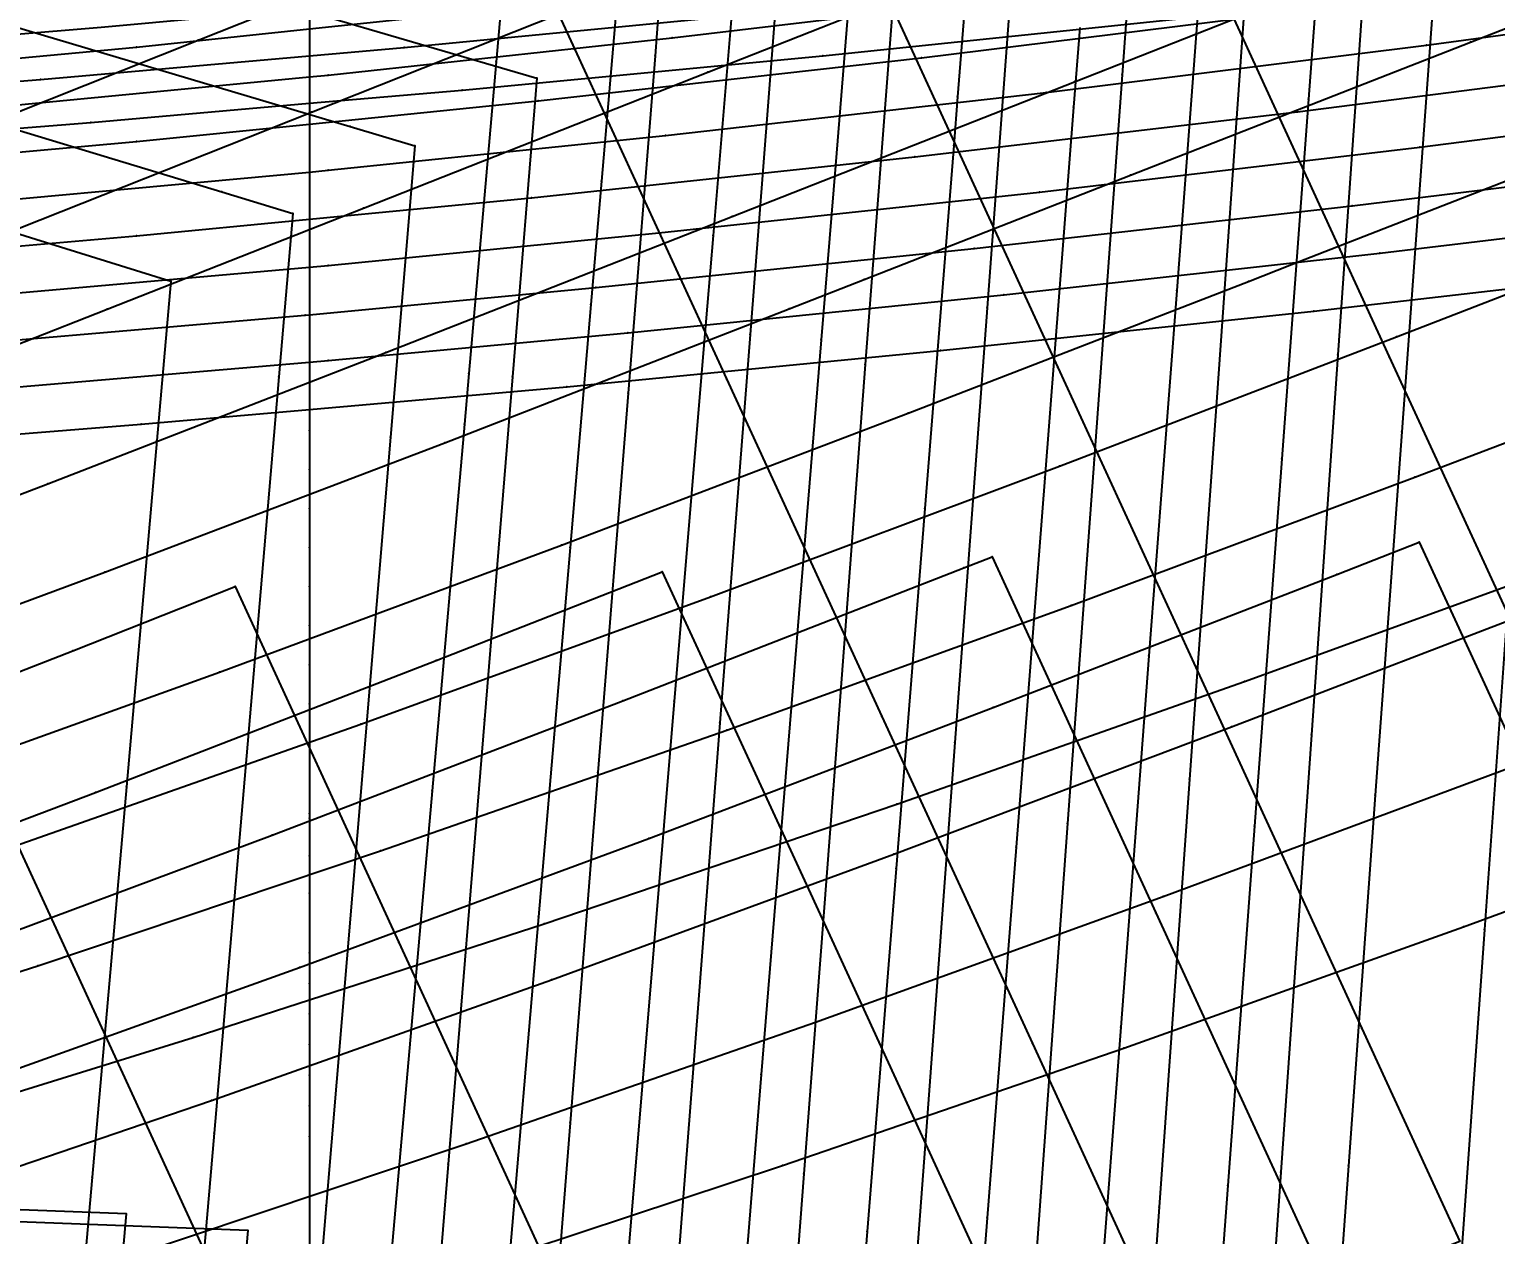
# Model space of a CAD drawing. Extents: x -2408 to 1029, y -526 to 2095.
# Drawn here: x -291.9 to -230.8, y 932.5 to 982.7 of the extents above; entities that cross this region are included whole.
import ezdxf

# ---------------------------------------------------------------- set-up
doc = ezdxf.new("R2010")
doc.units = 0

# ---------------------------------------------------------------- blocks, each defined once
blk = doc.blocks.new(' -30')
at = {"layer": '1'}
for points in [[(311.853142, 1092.672043), (318.337823, 1078.588526), (324.656628, 1064.865272), (331.128043, 1050.810587), (337.397954, 1037.193554), (341.476479, 1028.3358), (332.67395, 1024.812805), (318.612559, 1019.189992), (304.623987, 1013.601533), (290.473653, 1007.954145), (276.094572, 1002.222342), (273.450279, 1001.171188), (272.829819, 1000.922089), (261.800264, 996.540208), (247.75161, 991.036685), (233.544141, 985.642384), (219.371839, 980.464949), (204.897519, 975.358333), (190.61272, 970.499773), (175.89827, 965.724167)], [(-831.752201, 510.534152), (-816.670932, 511.218628), (-801.184994, 511.966991), (-786.108457, 512.749706), (-770.65652, 513.617506), (-755.587754, 514.53757), (-740.004881, 515.575884), (-725.109999, 516.660635), (-710.060669, 517.858357), (-700.953445, 518.651848), (-694.602526, 519.205145), (-679.573415, 520.634586), (-664.211764, 522.223971), (-649.208861, 523.906612)], [(-227.324884, 25.604588), (-212.881843, 21.424954), (-198.425237, 17.174691), (-183.874553, 12.860242), (-169.434569, 8.554463), (-155.066224, 4.236786), (-140.645513, -0.13327), (-126.198711, -4.543928), (-111.795267, -8.970565), (-97.399398, -13.421808), (-88.141356, -16.297586), (-88.4348, -19.632827), (-89.576979, -32.614682), (-89.762009, -34.717655), (-91.104735, -49.978829), (-92.419985, -64.927735), (-93.762708, -80.188907), (-95.086682, -95.236976), (-96.429403, -110.498133), (-97.77096, -125.746027), (-99.113686, -141.007203), (-100.449148, -156.185824), (-101.791872, -171.446992)]]:
    blk.add_lwpolyline(points, dxfattribs=at)
at = {"layer": '14'}
for points in [[(-832.673265, 497.781282), (-817.075603, 498.485938), (-801.47968, 499.236455), (-785.885971, 500.043304), (-770.294797, 500.916965), (-754.70663, 501.86791), (-739.121791, 502.906618), (-723.540754, 504.043561), (-707.963877, 505.289216), (-700.953674, 505.907516), (-690.233514, 506.852994), (-674.668702, 508.362386), (-659.113786, 510.004054), (-643.571804, 511.782803)], [(-233.814479, 10.82606), (-218.955663, 6.515586), (-204.365013, 2.23947), (-188.641266, -2.412398), (-173.620496, -6.895268), (-158.14324, -11.551712), (-142.805386, -16.202107), (-128.392065, -20.604529), (-113.699172, -25.126459), (-101.986914, -28.760262), (-101.987095, -28.762226), (-102.570606, -35.394403), (-103.839776, -49.81956), (-105.270182, -66.077292), (-106.539713, -80.506552), (-107.945437, -96.483762), (-109.458173, -113.677248), (-111.048735, -131.755287), (-112.687936, -150.386152), (-114.346596, -169.238174)]]:
    blk.add_lwpolyline(points, dxfattribs=at)
at = {"layer": '2'}
for p in [(-700.953674, 505.879898), (-101.986914, -28.760262)]:
    blk.add_point(p, dxfattribs=at)
at = {"layer": '3'}
for p in [(318.337823, 1078.588526), (324.656628, 1064.865272), (331.128043, 1050.810587), (337.397954, 1037.193554), (-679.573415, 520.634586), (-700.953445, 518.651848), (-694.602526, 519.205145), (-710.060669, 517.858357), (-659.113786, 510.004054), (-674.668702, 508.362386), (-690.233514, 506.852994), (-700.953674, 505.907516), (-707.963877, 505.289216), (-700.95409, 485.75853), (-88.4348, -19.632827), (-101.987095, -28.762226), (-89.576979, -32.614682), (-89.762009, -34.717655), (-102.570606, -35.394403), (-103.839776, -49.81956), (-91.104735, -49.978829), (-92.419985, -64.927735), (-105.270182, -66.077292)]:
    blk.add_point(p, dxfattribs=at)
at = {"layer": '4'}
for p in [(-700.953445, 518.651848), (-700.953674, 505.907516), (-101.987095, -28.762226), (-89.576979, -32.614682)]:
    blk.add_point(p, dxfattribs=at)
at = {"layer": '8'}
blk.add_lwpolyline([(-700.953674, 505.879898), (-700.95409, 485.75853), (-700.954458, 467.90115), (-700.95481, 450.86053), (-700.955198, 432.063291), (-700.955609, 412.148189), (-700.955925, 396.86254), (-700.956241, 381.576891), (-700.956551, 366.560706), (-700.956946, 347.424119), (-700.957308, 329.884465), (-700.957624, 314.580517), (-700.957934, 299.567665), (-700.958176, 287.845173)], dxfattribs=at)
blk = doc.blocks.new(' -31')
at = {"layer": '1'}
for points in [[(325.652237, 1092.491531), (332.130361, 1078.422281), (338.4346, 1064.730689), (344.82474, 1050.852546), (351.105329, 1037.212323), (355.190239, 1028.340683), (347.677331, 1025.336233), (333.684744, 1019.743), (319.5571, 1014.098568), (305.542513, 1008.502237), (291.223184, 1002.787725), (287.16589, 1001.172028), (286.552792, 1000.924835), (277.016839, 997.130407), (262.706587, 991.540984), (248.583159, 986.212805), (234.087524, 980.916619), (219.857867, 975.87892), (205.622968, 971.021377), (191.274264, 966.332788), (176.777294, 961.830073)], [(-834.64533, 512.337634), (-819.64924, 512.998925), (-804.311699, 513.721507), (-788.860254, 514.507407), (-773.529113, 515.355389), (-758.116349, 516.287186), (-742.795393, 517.30299), (-727.473822, 518.418899), (-712.168084, 519.644329), (-700.953445, 520.630684), (-697.019179, 520.976708), (-681.735315, 522.450025), (-666.410157, 524.062346), (-651.154775, 525.806184)], [(-229.459834, 30.291084), (-214.79712, 26.169848), (-200.303587, 22.024262), (-185.685218, 17.80036), (-171.209652, 13.592721), (-156.725294, 9.350868), (-142.267905, 5.081139), (-127.723742, 0.751691), (-113.284443, -3.578816), (-98.853887, -7.938514), (-84.533204, -12.295759), (-83.086996, -12.737172), (-84.045129, -23.911644), (-84.48555, -29.048142), (-85.353033, -39.165352), (-86.672151, -54.549824), (-87.969285, -69.677935), (-89.255866, -84.682959), (-90.553, -99.811054), (-91.857984, -115.030709), (-93.155117, -130.158803), (-94.452251, -145.286916), (-95.751372, -160.438205), (-97.048505, -175.56631)]]:
    blk.add_lwpolyline(points, dxfattribs=at)
at = {"layer": '14'}
for points in [[(-829.639194, 499.841984), (-813.934855, 500.548338), (-798.232802, 501.307082), (-782.533523, 502.129468), (-766.837501, 503.02675), (-751.145262, 504.010178), (-735.457216, 505.09101), (-719.773885, 506.280497), (-700.953674, 507.871628), (-700.177085, 507.937295), (-687.689191, 509.100768), (-672.025619, 510.684444), (-656.373484, 512.409613), (-640.73598, 514.280458)], [(-231.915699, 14.368798), (-216.809343, 10.093272), (-201.971794, 5.848821), (-187.54622, 1.683335), (-172.175045, -2.794139), (-157.685526, -7.049333), (-142.999661, -11.394934), (-128.773434, -15.635477), (-114.127781, -20.033836), (-99.87118, -24.352372), (-96.906919, -25.25506), (-96.907082, -25.257027), (-97.490612, -32.062499), (-98.759781, -46.864458), (-100.190187, -63.546873), (-101.459716, -78.353026), (-102.865441, -94.747593), (-104.378176, -112.390191), (-105.968737, -130.940446), (-107.607939, -150.057987), (-109.266597, -169.402443)]]:
    blk.add_lwpolyline(points, dxfattribs=at)
at = {"layer": '2'}
for p in [(-700.953674, 507.861099), (-96.906919, -25.25506)]:
    blk.add_point(p, dxfattribs=at)
at = {"layer": '3'}
for p in [(332.130361, 1078.422281), (338.4346, 1064.730689), (344.82474, 1050.852546), (351.105329, 1037.212323), (-700.953445, 520.630684), (-697.019179, 520.976708), (-712.168084, 519.644329), (-656.373484, 512.409613), (-672.025619, 510.684444), (-687.689191, 509.100768), (-700.953674, 507.871628), (-700.177085, 507.937295), (-700.95409, 487.322493), (-99.87118, -24.352372), (-84.045129, -23.911644), (-96.907082, -25.257027), (-84.48555, -29.048142), (-97.490612, -32.062499), (-85.353033, -39.165352), (-98.759781, -46.864458), (-86.672151, -54.549824), (-100.190187, -63.546873)]:
    blk.add_point(p, dxfattribs=at)
at = {"layer": '4'}
for p in [(-700.953445, 520.630684), (-700.953674, 507.871628), (-96.907082, -25.257027), (-84.48555, -29.048142)]:
    blk.add_point(p, dxfattribs=at)
at = {"layer": '8'}
blk.add_lwpolyline([(-700.953674, 507.861099), (-700.95409, 487.322493), (-700.954458, 469.094819), (-700.95481, 451.700844), (-700.955198, 432.513816), (-700.955609, 412.185753), (-700.955925, 396.583138), (-700.956241, 380.980522), (-700.956551, 365.652977), (-700.956946, 346.119563), (-700.957308, 328.216197), (-700.957624, 312.5949), (-700.957934, 297.270754), (-700.958176, 285.305176)], dxfattribs=at)
blk = doc.blocks.new(' -32')
at = {"layer": '1'}
for points in [[(174.597374, 1030.48259), (188.631312, 1034.876482), (202.885353, 1039.597651), (217.472892, 1044.690018), (231.574709, 1049.847768), (245.806485, 1055.258173), (259.789032, 1060.730029), (271.347237, 1065.315628), (274.125396, 1066.417904), (288.46595, 1072.11752), (302.608638, 1077.738949), (316.60916, 1083.304246), (330.685428, 1088.900002), (339.422607, 1092.373505), (345.916914, 1078.269089), (352.226522, 1064.5658), (358.538991, 1050.856301)], [(-831.53952, 514.392253), (-816.269083, 515.063461), (-801.001022, 515.786796), (-785.834479, 516.567909), (-770.573491, 517.427842), (-755.449849, 518.364112), (-740.200043, 519.403976), (-724.875012, 520.5571), (-709.642093, 521.821944), (-700.953445, 522.616844), (-694.557722, 523.201933), (-679.348956, 524.72913), (-664.318127, 526.376323), (-649.139851, 528.182656)], [(-227.033814, 33.689425), (-212.35428, 29.667757), (-197.875898, 25.629594), (-183.338015, 21.532591), (-168.878781, 17.427253), (-154.31629, 13.256324), (-139.876272, 9.083673), (-125.32583, 4.845842), (-110.903876, 0.611153), (-96.499015, -3.658117), (-82.101447, -7.95839), (-78.031497, -9.179074), (-78.50238, -14.810662), (-79.394584, -25.481079), (-79.764401, -29.903954), (-81.016344, -44.87671), (-82.300844, -60.238827), (-83.552787, -75.211563), (-84.828356, -90.466842), (-86.080301, -105.4396), (-87.336139, -120.458905), (-88.588084, -135.431661), (-89.840029, -150.404417), (-91.093047, -165.390004)]]:
    blk.add_lwpolyline(points, dxfattribs=at)
at = {"layer": '14'}
for points in [[(-831.467557, 501.683881), (-815.656007, 502.378226), (-799.847102, 503.128318), (-784.041373, 503.946213), (-768.239466, 504.843965), (-752.441914, 505.833632), (-736.649247, 506.927273), (-720.862112, 508.136939), (-701.136794, 509.830549), (-700.953674, 509.847908), (-689.034821, 510.978725), (-673.269923, 512.604379), (-657.517396, 514.379515), (-641.780503, 516.307703)], [(-227.329321, 17.187331), (-212.016326, 12.957372), (-196.992248, 8.758548), (-182.401975, 4.638916), (-166.875569, 0.212875), (-152.262346, -3.99015), (-137.47972, -8.277221), (-123.198532, -12.452192), (-108.564632, -16.765432), (-94.517153, -20.944916), (-91.826916, -21.749861), (-91.827078, -21.751828), (-92.841531, -33.884253), (-94.006032, -47.811222), (-95.516425, -65.874928), (-96.834595, -81.639716), (-98.279233, -98.917009), (-99.821153, -117.357757), (-101.43117, -136.612923), (-103.0801, -156.333471), (-104.738758, -176.170364)]]:
    blk.add_lwpolyline(points, dxfattribs=at)
at = {"layer": '2'}
for p in [(-700.953674, 509.8423), (-91.826916, -21.749861)]:
    blk.add_point(p, dxfattribs=at)
at = {"layer": '3'}
for p in [(302.608638, 1077.738949), (352.226522, 1064.5658), (-657.517396, 514.379515), (-673.269923, 512.604379), (-689.034821, 510.978725), (-701.136794, 509.830549), (-700.953674, 509.847908), (-700.95409, 488.886455), (-94.517153, -20.944916), (-91.827078, -21.751828), (-79.394584, -25.481079), (-79.764401, -29.903954), (-92.841531, -33.884253), (-81.016344, -44.87671), (-94.006032, -47.811222), (-82.300844, -60.238827), (-95.516425, -65.874928)]:
    blk.add_point(p, dxfattribs=at)
at = {"layer": '4'}
for p in [(-700.953674, 509.847908), (-91.827078, -21.751828), (-79.394584, -25.481079)]:
    blk.add_point(p, dxfattribs=at)
at = {"layer": '8'}
blk.add_lwpolyline([(-700.953674, 509.8423), (-700.95409, 488.886455), (-700.954458, 470.288488), (-700.95481, 452.541158), (-700.955198, 432.964349), (-700.955505, 417.481348), (-700.95582, 401.624134), (-700.956136, 385.673368), (-700.956448, 369.909708), (-700.956751, 354.613812), (-700.957132, 335.431994), (-700.957472, 318.245988), (-700.95776, 303.721027), (-700.958064, 288.378354), (-700.958176, 282.765179)], dxfattribs=at)
blk = doc.blocks.new(' -33')
at = {"layer": '1'}
for points in [[(178.271132, 1027.510495), (192.971397, 1031.957475), (207.179358, 1036.510142), (221.72836, 1041.429301), (236.236683, 1046.582096), (250.637788, 1051.918362), (264.767873, 1057.335993), (279.065367, 1062.943275), (285.062695, 1065.316849), (293.363699, 1068.602246), (307.309375, 1074.134018), (321.33089, 1079.704903), (335.201751, 1085.223713), (349.071618, 1090.749711), (353.139229, 1092.372131), (359.660655, 1078.208832)], [(-225.690178, 37.359074), (-210.966546, 33.411282), (-196.277386, 29.415283), (-181.765565, 25.422611), (-167.097899, 21.349489), (-152.534915, 17.272514), (-137.884455, 13.137639), (-123.434689, 9.023382), (-108.803397, 4.821251), (-94.335764, 0.633618), (-79.912132, -3.565036), (-72.972422, -5.592347), (-73.642453, -13.804576), (-74.301767, -21.885448), (-74.894288, -29.14766), (-76.143204, -44.454995), (-77.389806, -59.733966), (-78.638722, -75.041301), (-79.876797, -90.215755), (-81.125714, -105.523093), (-82.386395, -120.974604), (-83.635313, -136.28194), (-84.88423, -151.589275), (-86.142193, -167.007489)]]:
    blk.add_lwpolyline(points, dxfattribs=at)
at = {"layer": '14'}
for points in [[(290.383148, 1053.761826), (297.205089, 1038.945869), (303.712027, 1024.81404), (309.280891, 1012.721558), (309.280128, 1012.721252), (309.280109, 1012.721252), (297.443515, 1008.064399), (283.2111, 1002.58065)], [(-831.370996, 503.609087), (-815.452108, 504.2981), (-799.536393, 505.047557), (-783.624525, 505.870276), (-767.717215, 506.779072), (-751.815062, 507.786767), (-735.918776, 508.906176), (-720.029071, 510.150113), (-700.953674, 511.831245), (-700.177126, 511.899686), (-686.40693, 513.252232), (-670.544437, 514.956992), (-654.69599, 516.820569), (-638.864855, 518.845875)], [(-231.606976, 22.389242), (-215.964985, 18.185403), (-200.561603, 13.994565), (-185.540889, 9.863546), (-171.046884, 5.839156), (-155.735381, 1.549612), (-140.084991, -2.873449), (-124.736267, -7.248147), (-110.524373, -11.331748), (-96.436078, -15.413719), (-86.746922, -18.244661), (-86.747074, -18.24663), (-87.761537, -30.680289), (-88.926038, -44.952981), (-90.436432, -63.465113), (-91.754602, -79.621262), (-93.19924, -97.327446), (-94.741159, -116.225965), (-96.351177, -135.959138), (-98.000106, -156.169227), (-99.658764, -176.49855)]]:
    blk.add_lwpolyline(points, dxfattribs=at)
at = {"layer": '2'}
for p in [(-700.953674, 511.823502), (-86.746922, -18.244661)]:
    blk.add_point(p, dxfattribs=at)
at = {"layer": '3'}
for p in [(307.309375, 1074.134018), (297.205089, 1038.945869), (-654.69599, 516.820569), (-670.544437, 514.956992), (-686.40693, 513.252232), (-700.953674, 511.831245), (-700.177126, 511.899686), (-700.954028, 493.650369), (-700.954378, 475.636261), (-86.747074, -18.24663), (-74.301767, -21.885448), (-74.894288, -29.14766), (-87.761537, -30.680289), (-76.143204, -44.454995), (-88.926038, -44.952981), (-77.389806, -59.733966), (-90.436432, -63.465113)]:
    blk.add_point(p, dxfattribs=at)
at = {"layer": '4'}
for p in [(-700.953674, 511.831245), (-86.747074, -18.24663), (-74.301767, -21.885448)]:
    blk.add_point(p, dxfattribs=at)
at = {"layer": '8'}
blk.add_lwpolyline([(-700.953674, 511.823502), (-700.954028, 493.650369), (-700.954378, 475.636261), (-700.954718, 458.108068), (-700.955099, 438.544343), (-700.955402, 422.943899), (-700.955714, 406.866367), (-700.95603, 390.598014), (-700.956345, 374.425076), (-700.956652, 358.633801), (-700.956946, 343.510434), (-700.957308, 324.879663), (-700.957624, 308.623679), (-700.957934, 292.676912), (-700.958176, 280.225182)], dxfattribs=at)
blk = doc.blocks.new(' -34')
at = {"layer": '1'}
for points in [[(179.568786, 1023.950956), (194.379777, 1028.240371), (209.054884, 1032.744153), (223.482136, 1037.425702), (238.006944, 1042.392402), (252.197434, 1047.46892), (266.586454, 1052.815817), (281.016151, 1058.348302), (295.30853, 1063.94776), (298.778954, 1065.316315), (309.449209, 1069.524197), (323.790231, 1075.183594), (337.957864, 1080.777469), (351.903869, 1086.286333), (365.701351, 1091.739034)], [(-68.188204, -5.468989), (-69.212694, -18.329846), (-69.374587, -20.362122), (-70.578881, -35.480094), (-71.772223, -50.460561), (-72.976516, -65.578514), (-74.177396, -80.653612), (-75.381691, -95.771584), (-76.585986, -110.889557), (-77.81009, -126.256203), (-79.014386, -141.374175), (-80.260207, -157.013433), (-81.44017, -171.825955)]]:
    blk.add_lwpolyline(points, dxfattribs=at)
at = {"layer": '14'}
for points in [[(282.94124, 1045.473685), (297.342031, 1051.0929), (304.099159, 1053.761826), (304.099159, 1053.761826), (310.9211, 1038.945869), (317.428038, 1024.81404), (322.996902, 1012.721558), (322.996101, 1012.721252), (322.995644, 1012.7211), (321.972214, 1012.318899), (307.630625, 1006.716876), (292.984256, 1001.141484)], [(-836.244364, 505.32634), (-820.217219, 505.992778), (-804.193493, 506.720402), (-788.174036, 507.522814), (-772.159582, 508.413619), (-756.150905, 509.406422), (-740.148737, 510.51483), (-724.15393, 511.752442), (-708.167216, 513.132865), (-700.953674, 513.827705), (-691.711907, 514.717917), (-675.745384, 516.42358), (-659.793142, 518.29591), (-643.858401, 520.337165)], [(-236.864136, 27.768375), (-220.914293, 23.612125), (-205.139865, 19.443975), (-189.685352, 15.310336), (-174.695303, 11.257632), (-158.760181, 6.905999), (-143.775119, 2.775258), (-128.625429, -1.437448), (-113.993193, -5.540853), (-98.991595, -9.784448), (-84.916995, -13.80505), (-81.666918, -14.739461), (-81.66707, -14.741431), (-81.817705, -16.632351), (-82.936447, -30.676345), (-84.193908, -46.461724), (-85.356426, -61.055266), (-86.674597, -77.60277), (-88.119235, -95.737857), (-89.661155, -115.094163), (-91.271172, -135.305322), (-92.920102, -156.004968), (-94.578761, -176.826736)]]:
    blk.add_lwpolyline(points, dxfattribs=at)
at = {"layer": '2'}
for p in [(304.099159, 1053.761826), (-700.953674, 513.804703)]:
    blk.add_point(p, dxfattribs=at)
at = {"layer": '3'}
for p in [(323.790231, 1075.183594), (309.449209, 1069.524197), (298.778954, 1065.316315), (304.099159, 1053.761826), (297.342031, 1051.0929), (310.9211, 1038.945869), (-659.793142, 518.29591), (-675.745384, 516.42358), (-691.711907, 514.717917), (-700.953674, 513.827705), (-708.167216, 513.132865), (-700.954028, 495.276801), (-700.954378, 476.91103), (-81.817705, -16.632351), (-69.212694, -18.329846), (-69.374587, -20.362122), (-82.936447, -30.676345), (-70.578881, -35.480094), (-84.193908, -46.461724), (-71.772223, -50.460561), (-85.356426, -61.055266), (-72.976516, -65.578514)]:
    blk.add_point(p, dxfattribs=at)
at = {"layer": '4'}
for p in [(298.778954, 1065.316315), (304.099159, 1053.761826), (-700.953674, 513.827705), (-69.212694, -18.329846)]:
    blk.add_point(p, dxfattribs=at)
at = {"layer": '8'}
blk.add_lwpolyline([(-700.953674, 513.804703), (-700.954028, 495.276801), (-700.954378, 476.91103), (-700.954718, 459.040651), (-700.955099, 439.09501), (-700.955402, 423.190017), (-700.955714, 406.798633), (-700.95603, 390.212692), (-700.956345, 373.72403), (-700.956652, 357.62448), (-700.956946, 342.205879), (-700.957308, 323.211396), (-700.957624, 306.638075), (-700.957934, 290.379991), (-700.958176, 277.685184)], dxfattribs=at)
blk = doc.blocks.new(' -35')
at = {"layer": '1'}
for points in [[(162.022554, 1015.636288), (176.658411, 1019.391969), (191.655861, 1023.485728), (206.169946, 1027.687836), (220.786767, 1032.164237), (235.164821, 1036.810364), (249.762016, 1041.7702), (263.998619, 1046.832929), (278.099179, 1052.042997), (292.219216, 1057.421194), (306.303614, 1062.892786), (312.493324, 1065.319824), (320.732604, 1068.550538), (334.993237, 1074.162745), (349.26085, 1079.793399), (363.240981, 1085.323904)], [(-64.12292, -14.76037), (-64.380611, -18.071752), (-65.582125, -33.511541), (-66.778436, -48.88447), (-67.97995, -64.324258), (-69.184953, -79.808849), (-70.386468, -95.248639), (-71.587984, -110.688429), (-72.775354, -125.946444), (-73.976868, -141.386232), (-75.178382, -156.82602), (-76.363233, -172.051669)]]:
    blk.add_lwpolyline(points, dxfattribs=at)
at = {"layer": '14'}
for points in [[(279.815377, 1039.124053), (294.201358, 1044.566132), (308.39992, 1050.064681), (317.815151, 1053.761826), (317.815151, 1053.761826), (324.637097, 1038.945874), (331.144041, 1024.814047), (336.712914, 1012.721558), (336.712112, 1012.721252), (336.711998, 1012.721176), (330.768901, 1010.399033), (316.325273, 1004.817432), (301.918447, 999.41246), (287.364578, 994.123794)], [(-831.447983, 507.390801), (-815.515369, 508.070817), (-799.586721, 508.817065), (-783.662977, 509.643673), (-767.744919, 510.564776), (-751.833447, 511.594504), (-735.929458, 512.746984), (-720.033737, 514.036355), (-700.953674, 515.790672), (-700.177104, 515.862091), (-686.131963, 517.310616), (-670.270165, 519.108084), (-654.424583, 521.07714), (-638.598425, 523.21932)], [(-235.130312, 31.287493), (-218.932352, 27.170162), (-202.910729, 23.036436), (-187.210452, 18.93242), (-171.976544, 14.90422), (-157.353979, 10.99793), (-142.000095, 6.856674), (-126.426732, 2.616346), (-111.311847, -1.537025), (-96.596089, -5.617608), (-82.062385, -9.688133), (-76.586919, -11.234261), (-76.587071, -11.236234), (-76.737706, -13.17192), (-77.85645, -27.548072), (-79.11391, -43.706769), (-80.27643, -58.64546), (-81.5946, -75.584309), (-83.039239, -94.148305), (-84.581159, -113.962383), (-86.191176, -134.651532), (-87.840106, -155.840719), (-89.498765, -177.154936)]]:
    blk.add_lwpolyline(points, dxfattribs=at)
at = {"layer": '2'}
for p in [(317.815151, 1053.761826), (-700.953674, 515.785904)]:
    blk.add_point(p, dxfattribs=at)
at = {"layer": '3'}
for p in [(334.993237, 1074.162745), (320.732604, 1068.550538), (312.493324, 1065.319824), (306.303614, 1062.892786), (292.219216, 1057.421194), (317.815151, 1053.761826), (308.39992, 1050.064681), (294.201358, 1044.566132), (324.637097, 1038.945874), (-654.424583, 521.07714), (-670.270165, 519.108084), (-686.131963, 517.310616), (-700.953674, 515.790672), (-700.177104, 515.862091), (-700.954028, 496.90323), (-700.954378, 478.185792), (-64.380611, -18.071752), (-77.85645, -27.548072), (-65.582125, -33.511541), (-79.11391, -43.706769), (-66.778436, -48.88447), (-80.27643, -58.64546), (-67.97995, -64.324258)]:
    blk.add_point(p, dxfattribs=at)
at = {"layer": '4'}
for p in [(312.493324, 1065.319824), (317.815151, 1053.761826), (-700.953674, 515.790672)]:
    blk.add_point(p, dxfattribs=at)
at = {"layer": '8'}
blk.add_lwpolyline([(-700.953674, 515.785904), (-700.954028, 496.90323), (-700.954378, 478.185792), (-700.954718, 459.973234), (-700.955099, 439.645677), (-700.955402, 423.436136), (-700.955714, 406.73088), (-700.95603, 389.827352), (-700.956345, 373.022984), (-700.956652, 356.61516), (-700.956946, 340.901323), (-700.957221, 326.178895), (-700.95755, 308.605239), (-700.957822, 294.027856), (-700.958098, 279.321955), (-700.958176, 275.145187)], dxfattribs=at)
blk = doc.blocks.new(' -36')
at = {"layer": '1'}
for points in [[(163.875123, 1012.647883), (178.853424, 1016.344791), (193.504608, 1020.192428), (208.138447, 1024.267282), (222.669504, 1028.546404), (237.385666, 1033.120538), (251.782084, 1037.832761), (266.020717, 1042.723992), (280.281963, 1047.830555), (294.57199, 1053.124361), (308.728113, 1058.514717), (323.073791, 1064.090717), (326.210251, 1065.317764), (337.305057, 1069.658394), (351.458665, 1075.196744), (365.447101, 1080.671039)], [(-59.033508, -11.190376), (-60.085321, -25.018729), (-61.242823, -40.236593), (-62.418501, -55.693406), (-63.576003, -70.91127), (-64.722561, -85.98524), (-65.880064, -101.203124), (-67.037566, -116.420989), (-68.210904, -131.84705), (-69.368407, -147.064914), (-70.52591, -162.282796)]]:
    blk.add_lwpolyline(points, dxfattribs=at)
at = {"layer": '14'}
for points in [[(287.377879, 1036.903154), (301.54363, 1042.181581), (316.150261, 1047.766654), (330.362783, 1053.303469), (331.531143, 1053.761826), (331.531143, 1053.761826), (338.353084, 1038.945869), (344.860022, 1024.81404), (350.428886, 1012.721558), (350.4282, 1012.721252), (350.428123, 1012.721252), (338.938778, 1008.260973), (324.861905, 1002.891461), (310.637429, 997.630582), (296.362728, 992.506399), (282.056179, 987.509353)], [(-836.325935, 509.109055), (-820.284541, 509.765225), (-804.247424, 510.4881), (-788.215549, 511.292603), (-772.189882, 512.193656), (-756.171388, 513.20618), (-740.161033, 514.345097), (-724.159783, 515.62533), (-708.168603, 517.0618), (-700.953674, 517.789421), (-691.430898, 518.749796), (-675.464664, 520.544407), (-659.514897, 522.518978), (-643.584793, 524.674377)], [(-233.396428, 34.806905), (-218.771531, 31.184066), (-202.475857, 27.08508), (-186.486874, 23.005595), (-170.950133, 18.991491), (-156.011115, 15.088627), (-140.29027, 10.938382), (-125.686618, 7.045023), (-111.151204, 3.13413), (-96.390526, -0.874408), (-81.735465, -4.894352), (-71.506915, -7.729061), (-71.507068, -7.731034), (-71.91676, -13.117361), (-73.056221, -28.098031), (-74.402316, -45.795346), (-75.619963, -61.803946), (-76.983531, -79.730988), (-78.46384, -99.192841), (-80.031702, -119.80576), (-81.657932, -141.186068), (-83.313349, -162.950089)]]:
    blk.add_lwpolyline(points, dxfattribs=at)
at = {"layer": '2'}
for p in [(331.531143, 1053.761826), (-700.953674, 517.767105)]:
    blk.add_point(p, dxfattribs=at)
at = {"layer": '3'}
for p in [(351.458665, 1075.196744), (337.305057, 1069.658394), (326.210251, 1065.317764), (323.073791, 1064.090717), (308.728113, 1058.514717), (330.362783, 1053.303469), (331.531143, 1053.761826), (294.57199, 1053.124361), (316.150261, 1047.766654), (301.54363, 1042.181581), (338.353084, 1038.945869), (-675.464664, 520.544407), (-691.430898, 518.749796), (-700.953674, 517.789421), (-708.168603, 517.0618), (-700.954028, 498.52966), (-700.954378, 479.460557), (-60.085321, -25.018729), (-73.056221, -28.098031), (-61.242823, -40.236593), (-74.402316, -45.795346), (-62.418501, -55.693406), (-75.619963, -61.803946)]:
    blk.add_point(p, dxfattribs=at)
at = {"layer": '4'}
for p in [(326.210251, 1065.317764), (331.531143, 1053.761826), (-700.953674, 517.789421)]:
    blk.add_point(p, dxfattribs=at)
at = {"layer": '8'}
blk.add_lwpolyline([(-700.953674, 517.767105), (-700.954028, 498.52966), (-700.954378, 479.460557), (-700.954718, 460.90582), (-700.955099, 440.196339), (-700.955402, 423.682258), (-700.955714, 406.66315), (-700.95603, 389.442035), (-700.956345, 372.321923), (-700.956652, 355.605825), (-700.956946, 339.596753), (-700.957221, 324.597717), (-700.95755, 306.693891), (-700.957822, 291.84263), (-700.958098, 276.860416), (-700.958176, 272.605171)], dxfattribs=at)
blk = doc.blocks.new(' -37')
at = {"layer": '1'}
for points in [[(164.19812, 1009.390589), (178.614819, 1012.78758), (193.882304, 1016.617294), (208.518037, 1020.516576), (223.145579, 1024.640197), (237.847507, 1029.016523), (252.348872, 1033.564236), (266.603241, 1038.261127), (280.969472, 1043.218578), (295.267437, 1048.350026), (309.517842, 1053.631149), (323.960309, 1059.126424), (338.130296, 1064.619204), (339.925804, 1065.318832), (352.209141, 1070.105026)], [(-53.944831, -7.625204), (-54.594904, -16.364777), (-55.708602, -31.337396), (-56.846135, -46.630441), (-57.959834, -61.60306), (-59.073531, -76.575659), (-60.22429, -92.046513), (-61.337987, -107.019113), (-62.474733, -122.301583), (-63.588432, -137.274201), (-64.70213, -152.2468), (-65.838876, -167.529269)]]:
    blk.add_lwpolyline(points, dxfattribs=at)
at = {"layer": '14'}
for points in [[(166.668999, 996.927437), (181.613636, 1000.446725), (196.507032, 1004.17853), (211.345621, 1008.12333), (225.788865, 1012.18414), (240.508823, 1016.550555), (255.163712, 1021.129379), (269.623048, 1025.877159), (284.14063, 1030.870978), (298.59491, 1036.045353), (313.146264, 1041.429529), (327.498179, 1046.880215), (341.815176, 1052.421998), (345.247154, 1053.761826), (345.247154, 1053.761826), (352.069095, 1038.945869)], [(-831.527737, 511.173521), (-815.580737, 511.844583), (-799.638658, 512.587621), (-783.702481, 513.41808), (-767.773341, 514.351399), (-751.852258, 515.403024), (-735.94025, 516.588398), (-720.038454, 517.92296), (-700.953674, 519.750137), (-700.177087, 519.824491), (-685.846882, 521.372746), (-669.986176, 523.263087), (-654.143923, 525.337697), (-638.323186, 527.596756)], [(-231.662537, 38.326615), (-216.816904, 34.739688), (-202.099451, 31.127804), (-185.823284, 27.074584), (-169.985221, 23.076123), (-154.731302, 19.178131), (-140.207566, 15.426318), (-125.104096, 11.484677), (-109.978789, 7.497321), (-95.561064, 3.658999), (-81.108726, -0.227481), (-66.426916, -4.223861), (-66.427064, -4.225836), (-66.836761, -9.73384), (-67.976222, -25.052798), (-69.322315, -43.149747), (-70.539962, -59.519846), (-71.903532, -77.851743), (-73.383839, -97.753059), (-74.951701, -118.831471), (-76.577931, -140.694582), (-78.233347, -162.950072)]]:
    blk.add_lwpolyline(points, dxfattribs=at)
at = {"layer": '2'}
for p in [(345.247154, 1053.761826), (-700.953674, 519.748306)]:
    blk.add_point(p, dxfattribs=at)
at = {"layer": '3'}
for p in [(339.925804, 1065.318832), (338.130296, 1064.619204), (323.960309, 1059.126424), (309.517842, 1053.631149), (345.247154, 1053.761826), (341.815176, 1052.421998), (295.267437, 1048.350026), (327.498179, 1046.880215), (313.146264, 1041.429529), (298.59491, 1036.045353), (-685.846882, 521.372746), (-700.953674, 519.750137), (-700.177087, 519.824491), (-700.954028, 500.156092), (-700.954378, 480.735319), (-54.594904, -16.364777), (-67.976222, -25.052798), (-55.708602, -31.337396), (-69.322315, -43.149747), (-56.846135, -46.630441), (-70.539962, -59.519846), (-57.959834, -61.60306)]:
    blk.add_point(p, dxfattribs=at)
at = {"layer": '4'}
for p in [(339.925804, 1065.318832), (345.247154, 1053.761826), (-700.953674, 519.750137)]:
    blk.add_point(p, dxfattribs=at)
at = {"layer": '8'}
blk.add_lwpolyline([(-700.953674, 519.748306), (-700.954028, 500.156092), (-700.954378, 480.735319), (-700.954718, 461.838403), (-700.955001, 446.185582), (-700.955299, 429.606974), (-700.955609, 412.411159), (-700.955925, 394.906745), (-700.956241, 377.402331), (-700.956551, 360.206516), (-700.956849, 343.627916), (-700.957132, 327.975094), (-700.957472, 309.078169), (-700.95776, 293.107232), (-700.958026, 278.372579), (-700.958176, 270.065174)], dxfattribs=at)
blk = doc.blocks.new(' -38')
at = {"layer": '1'}
for points in [[(168.500453, 1007.11267), (183.235101, 1010.4933), (198.316014, 1014.177251), (213.128926, 1018.018919), (228.09919, 1022.129395), (242.599865, 1026.33312), (257.447983, 1030.867697), (272.228826, 1035.616539), (286.486875, 1040.421015), (301.133357, 1045.567185), (315.692085, 1050.865387), (330.229563, 1056.311505), (344.275493, 1061.693402), (353.640518, 1065.321579)], [(-48.857384, -4.072174), (-49.587228, -14.100939), (-50.709849, -29.526795), (-51.811228, -44.66076), (-52.933849, -60.086616), (-54.056117, -75.50762), (-55.178737, -90.933475), (-56.286828, -106.159682), (-57.409448, -121.585519), (-58.532069, -137.011376), (-59.655531, -152.448799), (-60.778149, -167.874637)]]:
    blk.add_lwpolyline(points, dxfattribs=at)
at = {"layer": '14'}
for points in [[(163.483969, 993.016082), (178.513735, 996.353236), (193.142249, 999.812041), (207.722623, 1003.469562), (222.251785, 1007.326255), (237.068672, 1011.480938), (251.484607, 1015.741065), (265.839999, 1020.199777), (280.001393, 1024.812972), (294.904799, 1029.89651), (309.0697, 1034.92466), (323.338564, 1040.157322), (337.405313, 1045.452835), (351.437154, 1050.840185)], [(-836.410399, 512.892813), (-820.354169, 513.538763), (-804.303079, 514.256901), (-788.258336, 515.06346), (-772.221034, 515.974682), (-756.19238, 517.006801), (-740.173581, 518.17605), (-724.165731, 519.498673), (-708.170037, 520.990903), (-700.953674, 521.751289), (-691.139858, 522.78543), (-675.174204, 524.669193), (-659.227311, 526.746114), (-643.302337, 529.015675)], [(-224.27004, 40.520666), (-209.239946, 36.955451), (-194.377554, 33.372891), (-179.785813, 29.805027), (-163.821793, 25.848637), (-148.477191, 21.997016), (-133.898604, 18.295788), (-118.776842, 14.415176), (-103.684148, 10.50068), (-89.366108, 6.748489), (-75.134377, 2.979116), (-61.346917, -0.718661), (-61.34706, -0.720636), (-62.361532, -14.660421), (-63.526034, -30.661768), (-64.630184, -45.833818), (-65.899716, -63.278363), (-67.305439, -82.594321), (-68.818176, -103.380733), (-70.408737, -125.236525), (-71.497935, -140.203131), (-72.600103, -155.347952), (-73.706597, -170.552203)]]:
    blk.add_lwpolyline(points, dxfattribs=at)
at = {"layer": '2'}
blk.add_point((-700.953674, 521.729507), dxfattribs=at)
at = {"layer": '3'}
for p in [(344.275493, 1061.693402), (330.229563, 1056.311505), (315.692085, 1050.865387), (301.133357, 1045.567185), (337.405313, 1045.452835), (323.338564, 1040.157322), (309.0697, 1034.92466), (294.904799, 1029.89651), (-708.170037, 520.990903), (-700.954028, 501.782521), (-700.954378, 482.010081), (-62.361532, -14.660421), (-49.587228, -14.100939), (-50.709849, -29.526795), (-63.526034, -30.661768), (-51.811228, -44.66076), (-64.630184, -45.833818), (-52.933849, -60.086616)]:
    blk.add_point(p, dxfattribs=at)
at = {"layer": '8'}
blk.add_lwpolyline([(-700.953674, 521.729507), (-700.954028, 501.782521), (-700.954378, 482.010081), (-700.954718, 462.770986), (-700.955001, 446.834736), (-700.955299, 429.955916), (-700.955609, 412.448723), (-700.955925, 394.627342), (-700.956241, 376.805981), (-700.956551, 359.298787), (-700.956849, 342.419967), (-700.957132, 326.483707), (-700.957392, 311.804195), (-700.957694, 294.729498), (-700.957982, 278.448017), (-700.958176, 267.525177)], dxfattribs=at)
blk = doc.blocks.new(' -39')
at = {"layer": '1'}
for points in [[(165.50669, 1003.313833), (180.440507, 1006.549348), (195.457158, 1010.017214), (210.210505, 1013.637595), (224.999399, 1017.481557), (239.294236, 1021.404311), (254.516026, 1025.809017), (269.042059, 1030.236455), (283.595017, 1034.894707), (297.864698, 1039.672803), (312.292316, 1044.705744), (326.637272, 1049.894272), (340.954818, 1055.231175), (355.236348, 1060.664412)], [(-46.197597, -34.594239), (-47.26383, -49.561821), (-48.359335, -64.94033), (-49.45484, -80.31884), (-50.549018, -95.678724), (-51.644522, -111.057234), (-52.725251, -126.228312), (-53.820757, -141.606824), (-54.901841, -156.782888), (-55.997346, -172.161399)]]:
    blk.add_lwpolyline(points, dxfattribs=at)
at = {"layer": '14'}
for points in [[(153.540877, 987.921749), (168.638532, 990.993933), (183.343571, 994.184911), (198.356177, 997.652795), (213.320697, 1001.324315), (228.233832, 1005.199912), (242.73741, 1009.179982), (257.539702, 1013.459668), (272.281196, 1017.943193), (286.958863, 1022.629949), (301.43666, 1027.4724), (315.985113, 1032.543818), (330.476915, 1037.774917), (345.080031, 1043.199982)], [(-234.530841, 46.802513), (-218.630308, 43.176741), (-203.412166, 39.638311), (-188.38866, 36.085857), (-173.663114, 32.551397), (-157.581743, 28.63652), (-142.155413, 24.830539), (-127.531294, 21.179057), (-112.402069, 17.358504), (-97.354511, 13.515857), (-82.08159, 9.571298), (-67.642121, 5.797392), (-56.266918, 2.786539), (-56.267056, 2.784563), (-57.281533, -11.456452), (-58.446035, -27.803522), (-59.550186, -43.303404), (-60.819717, -61.124854), (-62.225442, -80.858185), (-63.738177, -102.093688), (-64.791704, -116.882931), (-65.871173, -132.036323), (-66.967937, -147.432511), (-68.073349, -162.950088)]]:
    blk.add_lwpolyline(points, dxfattribs=at)
at = {"layer": '2'}
blk.add_point((-103.855362, -61.404266), dxfattribs=at)
blk.add_point((-103.855362, -61.404266), dxfattribs=at)
at = {"layer": '3'}
for p in [(340.954818, 1055.231175), (326.637272, 1049.894272), (312.292316, 1044.705744), (297.864698, 1039.672803), (330.476915, 1037.774917), (283.595017, 1034.894707), (315.985113, 1032.543818), (301.43666, 1027.4724), (-700.954028, 503.40895), (-700.954378, 483.28485), (-58.446035, -27.803522), (-59.550186, -43.303404), (-47.26383, -49.561821), (-60.819717, -61.124854)]:
    blk.add_point(p, dxfattribs=at)
at = {"layer": '8'}
for points in [[(-700.953674, 523.710709), (-700.954028, 503.40895), (-700.954378, 483.28485), (-700.954718, 463.703569), (-700.955001, 447.48388), (-700.955299, 430.304858), (-700.955609, 412.486286), (-700.955925, 394.347959), (-700.956241, 376.209612), (-700.956551, 358.391039), (-700.956849, 341.212017), (-700.957132, 324.99232), (-700.957392, 310.051738), (-700.957694, 292.673349), (-700.957982, 276.102293), (-700.958176, 264.98518)], [(-103.855362, -61.404266), (-121.147254, -60.754563), (-137.32912, -60.252149), (-153.112037, -59.85351), (-168.426364, -59.56067), (-184.415334, -59.369512), (-199.561729, -59.316843), (-215.407114, -59.389381), (-230.44397, -59.559518), (-245.773912, -59.822172), (-261.230583, -60.172513), (-276.447067, -60.610313)], [(-103.855362, -61.404266), (-105.395641, -78.78272), (-106.767982, -94.226278), (-108.256892, -110.943376), (-109.725478, -127.391194), (-111.083585, -142.561109), (-112.38987, -157.10961), (-113.983977, -174.801196), (-115.342942, -189.836187), (-116.807824, -206.002101), (-118.280515, -222.216037), (-119.611387, -236.837209), (-120.914764, -251.123543)]]:
    blk.add_lwpolyline(points, dxfattribs=at)
blk = doc.blocks.new(' -40')
at = {"layer": '1'}
blk.add_lwpolyline([(151.722587, 997.578592), (166.954199, 1000.55893), (181.989532, 1003.697902), (196.937981, 1007.022716), (211.885231, 1010.557427), (226.895148, 1014.321071), (241.741659, 1018.257591), (256.469501, 1022.376035), (271.204094, 1026.712692), (285.983141, 1031.283686), (300.593819, 1036.021162), (315.29356, 1041.003823), (329.77987, 1046.10865), (344.369741, 1051.415679)], dxfattribs=at)
at = {"layer": '14'}
for points in [[(149.271798, 984.198976), (164.035464, 987.02462), (178.764458, 990.02629), (193.82849, 993.295913), (208.476288, 996.675499), (223.07946, 1000.244369), (237.635153, 1004.002928), (252.50054, 1008.052183), (266.951412, 1012.195616), (281.346333, 1016.528585), (295.682558, 1021.050542), (310.532791, 1025.954694), (324.74548, 1030.848572), (338.904251, 1035.896575), (353.179962, 1041.137101)], [(-228.403132, 49.317634), (-212.885786, 45.848974), (-197.486522, 42.337331), (-182.3091, 38.814755), (-167.45723, 35.313285), (-151.267216, 31.439271), (-135.76825, 27.67816), (-121.108094, 24.075594), (-105.982433, 20.314177), (-90.992695, 16.542447), (-75.862324, 12.689717), (-61.007754, 8.858241), (-51.186919, 6.291739), (-51.187057, 6.289762), (-52.201534, -8.252473), (-53.366035, -24.945265), (-54.470185, -40.772939), (-55.739716, -58.971309), (-57.145441, -79.121963), (-58.658175, -100.806576), (-59.711703, -115.908596), (-60.791174, -131.382505), (-61.887938, -147.104309), (-62.99335, -162.950068)]]:
    blk.add_lwpolyline(points, dxfattribs=at)
at = {"layer": '2'}
blk.add_point((-98.775368, -61.404266), dxfattribs=at)
blk.add_point((-98.775368, -61.404266), dxfattribs=at)
at = {"layer": '3'}
for p in [(329.77987, 1046.10865), (315.29356, 1041.003823), (300.593819, 1036.021162), (338.904251, 1035.896575), (285.983141, 1031.283686), (324.74548, 1030.848572), (310.532791, 1025.954694), (-700.954028, 505.035382), (-700.9543, 489.088583), (-53.366035, -24.945265), (-54.470185, -40.772939), (-55.739716, -58.971309)]:
    blk.add_point(p, dxfattribs=at)
at = {"layer": '8'}
for points in [[(-700.953674, 525.69191), (-700.954028, 505.035382), (-700.9543, 489.088583), (-700.954629, 469.86405), (-700.954904, 453.758589), (-700.955198, 436.568576), (-700.955505, 418.619392), (-700.95582, 400.236382), (-700.956136, 381.744936), (-700.956448, 363.470379), (-700.956751, 345.738095), (-700.95704, 328.873445), (-700.957308, 313.201809), (-700.957624, 294.724398), (-700.95788, 279.717548), (-700.958125, 265.40157), (-700.958176, 262.445183)], [(-98.775368, -61.404266), (-116.06726, -60.754563), (-132.249125, -60.252149), (-148.032042, -59.85351), (-163.34637, -59.56067), (-179.33534, -59.369512), (-194.481735, -59.316843), (-210.327119, -59.389381), (-225.363975, -59.559518), (-240.693917, -59.822172), (-256.150589, -60.172513), (-271.367073, -60.610313)], [(-98.775368, -61.404266), (-100.315646, -78.78272), (-101.687985, -94.226278), (-103.176894, -110.943376), (-104.645479, -127.391194), (-106.003586, -142.561109), (-107.309871, -157.10961), (-108.903978, -174.801196), (-110.262944, -189.836187), (-111.727827, -206.002101), (-113.200519, -222.216037), (-114.531392, -236.837209), (-115.83477, -251.123543)]]:
    blk.add_lwpolyline(points, dxfattribs=at)

msp = doc.modelspace()

# ---------------------------------------------------------------- block references
at = {"layer": '1'}
for name, p in [(' -32', (-184.050523, 999.622732)), (' -30', (-184.050297, 1001.000083)), (' -31', (-184.050388, 1000.311413)), (' -33', (-184.050694, 998.934067)), (' -34', (-184.050758, 998.245407)), (' -35', (-184.051047, 997.556724)), (' -36', (-184.051123, 996.868036)), (' -37', (-184.051318, 996.179365)), (' -38', (-184.051331, 995.490688)), (' -39', (-184.051506, 994.802025)), (' -40', (-184.051738, 994.113352)), (' -32', (420.69429, 460.98861)), (' -30', (420.69429, 460.98861)), (' -34', (420.69429, 460.98861)), (' -36', (420.69429, 460.98861)), (' -38', (420.69429, 460.98861)), (' -33', (420.69429, 460.98861)), (' -35', (420.69429, 460.98861)), (' -37', (420.69429, 460.98861)), (' -31', (420.69429, 460.98861)), (' -39', (420.69429, 460.98861)), (' -40', (420.69429, 460.98861)), (' -39', (-575.170005, -91.15992)), (' -40', (-571.08619, -90.544825)), (' -38', (-579.253783, -91.775472)), (' -32', (-587.506908, -95.474868)), (' -37', (-579.276546, -92.393365)), (' -36', (-583.359915, -93.009197)), (' -35', (-583.382004, -93.626476)), (' -34', (-587.46481, -94.242756)), (' -33', (-587.486083, -94.859148)), (' -31', (-587.527219, -96.089244)), (' -30', (-587.547006, -96.703028))]:
    msp.add_blockref(name, p, dxfattribs=at)

doc.saveas('drawing.dxf')
